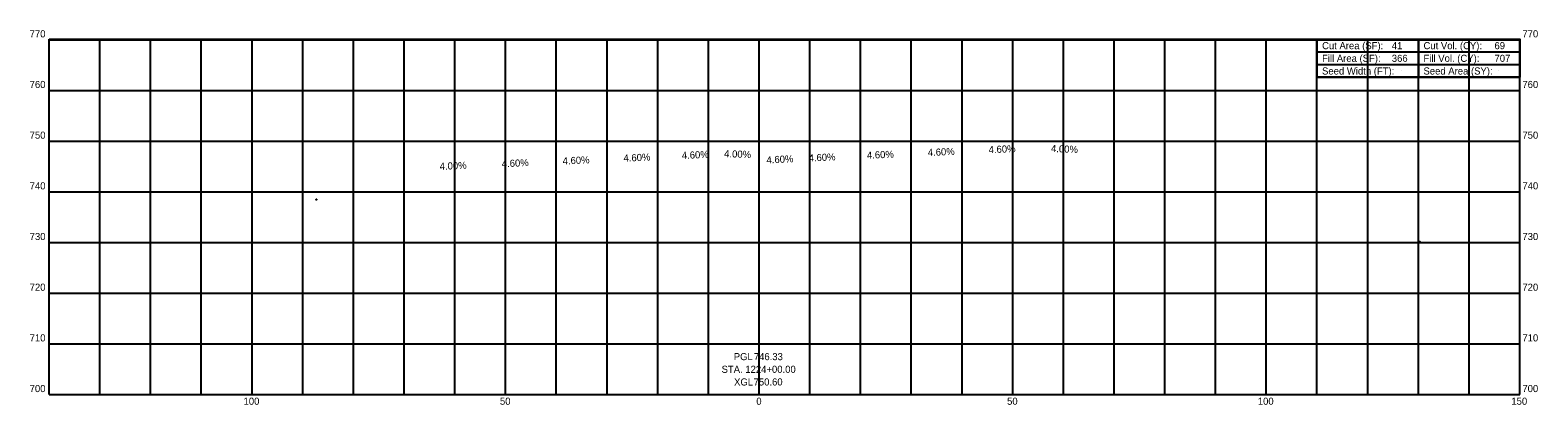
# Model space of a CAD drawing. Extents: x -144 to 154, y 698 to 772.
import ezdxf

# ---------------------------------------------------------------- set-up
doc = ezdxf.new("R2010")
doc.units = 0
for name, color, linetype in [('_CIVIL_CONSTRUCTION', 7, 'Continuous'), ('Default', 7, 'Continuous'), ('SH_Data', 7, 'Continuous'), ('SH_Major_Grid_Line', 7, 'Continuous'), ('SH_Masking', 7, 'Continuous'), ('SH_Text', 7, 'Continuous')]:
    doc.layers.add(name, color=color, linetype=linetype)

msp = doc.modelspace()

# ---------------------------------------------------------------- linework, layer by layer
at = {"layer": '_CIVIL_CONSTRUCTION'}
for centre in [(-87.3, 738.49), (130.25, 730.16)]:
    msp.add_circle(centre, 0.05, dxfattribs=at)
at = {"layer": 'Default'}
msp.add_line((130.25, 730.16), (130.25, 730.16), dxfattribs=at)
msp.add_circle((150, 770.11), 0.000833, dxfattribs=at)
msp.add_circle((150, 770.11), 0.000833, dxfattribs=at)
msp.add_circle((150, 770.11), 0.000833, dxfattribs=at)
msp.add_circle((150, 770.11), 0.000833, dxfattribs=at)
msp.add_circle((150, 770.11), 0.000833, dxfattribs=at)
msp.add_circle((150, 770.11), 0.000833, dxfattribs=at)
msp.add_circle((150, 770.11), 0.000833, dxfattribs=at)
msp.add_circle((150, 770.11), 0.000833, dxfattribs=at)
msp.add_circle((150, 770.11), 0.000833, dxfattribs=at)
msp.add_circle((150, 770.11), 0.000833, dxfattribs=at)
msp.add_circle((150, 770.11), 0.000833, dxfattribs=at)
msp.add_circle((150, 770.11), 0.000833, dxfattribs=at)
msp.add_circle((150, 770.11), 0.000833, dxfattribs=at)
msp.add_circle((150, 770.11), 0.000833, dxfattribs=at)
msp.add_circle((150, 770.11), 0.000833, dxfattribs=at)
msp.add_circle((150, 770.11), 0.000833, dxfattribs=at)
msp.add_circle((150, 770.11), 0.000833, dxfattribs=at)
msp.add_circle((150, 770.11), 0.000833, dxfattribs=at)
msp.add_circle((150, 770.11), 0.000833, dxfattribs=at)
msp.add_circle((150, 770.11), 0.000833, dxfattribs=at)
msp.add_circle((150, 770.11), 0.000833, dxfattribs=at)
msp.add_circle((150, 770.11), 0.000833, dxfattribs=at)
msp.add_circle((150, 770.11), 0.000833, dxfattribs=at)
msp.add_circle((150, 770.11), 0.000833, dxfattribs=at)
at = {"layer": 'SH_Data'}
for p, q in [((110, 770.11), (150, 770.11)), ((110, 770.11), (110, 765.11)), ((110, 770.11), (150, 770.11)), ((110, 770.11), (110, 765.11)), ((130, 770.11), (130, 762.61)), ((130, 770.11), (130, 762.61)), ((150, 770.11), (150, 765.11)), ((150, 770.11), (150, 765.11)), ((110, 767.61), (150, 767.61)), ((110, 767.61), (150, 767.61)), ((110, 765.11), (150, 765.11)), ((110, 765.11), (150, 765.11)), ((126.6, 763.86), (126.6, 763.86)), ((126.6, 763.86), (126.6, 763.86)), ((145.89, 763.86), (145.89, 763.86)), ((145.89, 763.86), (145.89, 763.86))]:
    msp.add_line(p, q, dxfattribs=at)
msp.add_lwpolyline([(110, 765.11), (110, 762.61), (150, 762.61), (150, 765.11)], dxfattribs=at)
msp.add_lwpolyline([(110, 765.11), (110, 762.61), (150, 762.61), (150, 765.11)], dxfattribs=at)
at = {"layer": 'SH_Major_Grid_Line'}
for p, q in [((-140, 770.11), (150, 770.11)), ((-140, 700), (-140, 770.11)), ((-130, 700), (-130, 770.11)), ((-120, 700), (-120, 770.11)), ((-110, 700), (-110, 770.11)), ((-100, 700), (-100, 770.11)), ((-90, 700), (-90, 770.11)), ((-80, 700), (-80, 770.11)), ((-70, 700), (-70, 770.11)), ((-60, 700), (-60, 770.11)), ((-50, 700), (-50, 770.11)), ((-40, 700), (-40, 770.11)), ((-30, 700), (-30, 770.11)), ((-20, 700), (-20, 770.11)), ((-10, 700), (-10, 770.11)), ((0, 700), (0, 770.11)), ((10, 700), (10, 770.11)), ((20, 700), (20, 770.11)), ((30, 700), (30, 770.11)), ((40, 700), (40, 770.11)), ((50, 700), (50, 770.11)), ((60, 700), (60, 770.11)), ((70, 700), (70, 770.11)), ((80, 700), (80, 770.11)), ((90, 700), (90, 770.11)), ((100, 700), (100, 770.11)), ((110, 700), (110, 770.11)), ((120, 700), (120, 770.11)), ((130, 700), (130, 770.11)), ((140, 700), (140, 770.11)), ((150, 700), (150, 770.11)), ((-140, 770), (150, 770)), ((-140, 760), (150, 760)), ((-140, 750), (150, 750)), ((-140, 740), (150, 740)), ((-140, 730), (150, 730)), ((-140, 720), (150, 720)), ((-140, 710), (150, 710)), ((-140, 700), (150, 700))]:
    msp.add_line(p, q, dxfattribs=at)
at = {"layer": 'SH_Masking'}
msp.add_lwpolyline([(110, 770.11), (150, 770.11), (150, 762.61), (110, 762.61)], close=True, dxfattribs=at)
msp.add_lwpolyline([(110, 770.11), (150, 770.11), (150, 762.61), (110, 762.61)], close=True, dxfattribs=at)

# ---------------------------------------------------------------- texts
at = {"layer": 'SH_Text'}
for s, p in [('770', (-143.85, 770.5)), ('770', (150.5, 770.5)), ('Cut Area (SF):', (111, 768.16)), ('Cut Area (SF):', (111, 768.16)), ('Fill Area (SF):', (111, 765.66)), ('Fill Area (SF):', (111, 765.66)), ('41', (124.75, 768.16)), ('41', (124.75, 768.16)), ('366', (124.75, 765.66)), ('366', (124.75, 765.66)), ('Cut Vol. (CY):', (131, 768.16)), ('Cut Vol. (CY):', (131, 768.16)), ('Fill Vol. (CY):', (131, 765.66)), ('Fill Vol. (CY):', (131, 765.66)), ('69', (145, 768.16)), ('69', (145, 768.16)), ('707', (145, 765.66)), ('707', (145, 765.66)), ('Seed Width (FT):', (111, 763.16)), ('Seed Width (FT):', (111, 763.16)), ('Seed Area (SY):', (131, 763.16)), ('Seed Area (SY):', (131, 763.16)), ('760', (-143.85, 760.5)), ('760', (150.5, 760.5)), ('750', (-143.85, 750.5)), ('750', (150.5, 750.5)), ('740', (-143.85, 740.5)), ('740', (150.5, 740.5)), ('730', (-143.85, 730.5)), ('730', (150.5, 730.5)), ('720', (-143.85, 720.5)), ('720', (150.5, 720.5)), ('710', (-143.85, 710.5)), ('710', (150.5, 710.5)), ('PGL ', (-5.01, 706.8)), ('PGL ', (-5.01, 706.8)), ('746.33', (-1.05, 706.8)), ('746.33', (-1.05, 706.8)), ('STA. 1224+00.00', (-7.41, 704.3)), ('700', (-143.85, 700.5)), ('XGL ', (-4.94, 701.8)), ('750.60', (-1.1, 701.8)), ('700', (150.5, 700.5)), ('100', (-101.67, 698)), ('50', (-51.11, 698)), ('0', (-0.56, 698)), ('50', (48.89, 698)), ('100', (98.33, 698)), ('150', (148.33, 698))]:
    msp.add_text(s, height=1.4, dxfattribs=at).set_placement(p)
for s, rotation, p in [('4.60%', 2.6337, (45.28, 747.62)), ('4.00%', 357.7094, (57.53, 747.88)), ('4.60%', 2.6337, (-50.72, 744.86)), ('4.60%', 2.6337, (-38.72, 745.41)), ('4.60%', 2.6337, (-26.72, 745.96)), ('4.60%', 2.6337, (-15.22, 746.49)), ('4.00%', 357.7094, (-6.92, 746.87)), ('4.60%', 2.6337, (1.48, 745.61)), ('4.60%', 2.6337, (9.78, 745.99)), ('4.60%', 2.6337, (21.28, 746.52)), ('4.60%', 2.6337, (33.28, 747.07)), ('4.00%', 2.2906, (-62.97, 744.35))]:
    msp.add_text(s, height=1.4, rotation=rotation, dxfattribs=at).set_placement(p)

doc.saveas('drawing.dxf')
